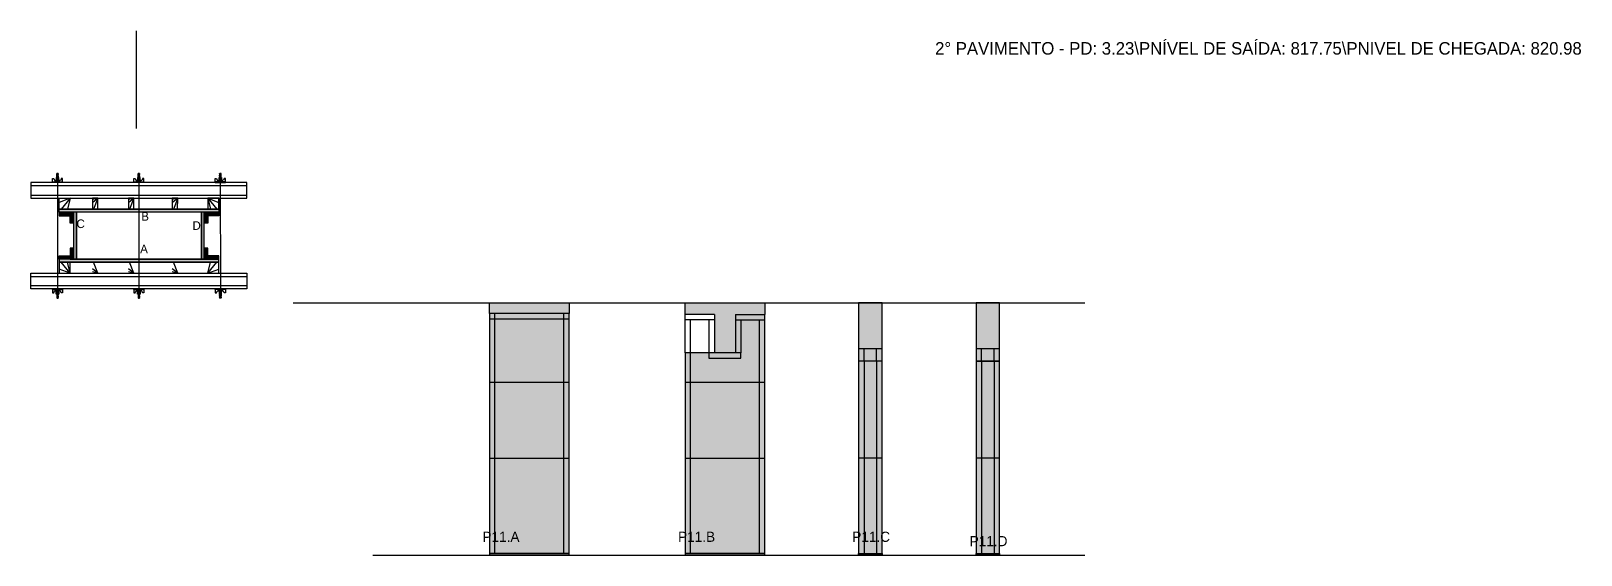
# Model space of a CAD drawing. Header units: metres. Extents: x 6638 to 8619, y 9684 to 10354.
import ezdxf

# ---------------------------------------------------------------- set-up
doc = ezdxf.new("R2010")
doc.units = ezdxf.units.M
for name, color, linetype in [('CHAPA', 7, 'Continuous'), ('COTA', 7, 'Continuous'), ('Hachura', 7, 'Continuous'), ('Madeira', 7, 'Continuous'), ('NOMENCLATURA', 7, 'Continuous'), ('Nível', 7, 'Continuous'), ('Painéis', 7, 'Continuous'), ('Perfil Metálico', 7, 'Continuous'), ('SARR_2.2x7', 7, 'Continuous'), ('SARRAFO', 7, 'Continuous'), ('Texto Seção', 7, 'Continuous'), ('TEXTO_GERAL', 7, 'Continuous')]:
    doc.layers.add(name, color=color, linetype=linetype)

msp = doc.modelspace()

# ---------------------------------------------------------------- hatches: boundary and pattern name
at = {"layer": 'COTA'}
h = msp.add_hatch(color=7, dxfattribs=at)
h.dxf.hatch_style = 1
h.paths.add_polyline_path([(7326, 10006.7), (7224, 10006.7), (7224, 9992.7), (7326, 9992.7), (7326, 10006.7)])
h = msp.add_hatch(color=7, dxfattribs=at)
h.dxf.hatch_style = 1
h.paths.add_polyline_path([(7576, 9991.7), (7576, 10006.7), (7576, 10006.7), (7474, 10006.7), (7474, 10006.7), (7474, 9991.7), (7474, 9991.7), (7511.5, 9991.7), (7511.5, 9991.7), (7511.5, 9942.7), (7511.5, 9942.7), (7538.5, 9942.7), (7538.5, 9942.7), (7538.5, 9991.7), (7538.5, 9991.7), (7576, 9991.7)])
h = msp.add_hatch(color=7, dxfattribs=at)
h.dxf.hatch_style = 1
h.paths.add_polyline_path([(7695.9, 9947.7), (7725.9, 9947.7), (7725.9, 9947.7), (7725.9, 10006.7), (7725.9, 10006.7), (7695.9, 10006.7), (7695.9, 10006.7), (7695.9, 9947.7)])
h = msp.add_hatch(color=7, dxfattribs=at)
h.dxf.hatch_style = 1
h.paths.add_polyline_path([(7846.1, 9947.7), (7876.1, 9947.7), (7876.1, 9947.7), (7876.1, 10006.7), (7876.1, 10006.7), (7846.1, 10006.7), (7846.1, 10006.7), (7846.1, 9947.7)])
at = {"layer": 'Hachura'}
h = msp.add_hatch(color=7, dxfattribs=at)
h.dxf.hatch_style = 1
h.paths.add_polyline_path([(6673.8, 10122.4), (6673.8, 10126.4), (6673.8, 10126.4), (6877.8, 10126.4), (6877.8, 10126.4), (6877.8, 10122.4), (6877.8, 10122.4), (6673.8, 10122.4)])
h = msp.add_hatch(color=7, dxfattribs=at)
h.dxf.hatch_style = 1
h.paths.add_polyline_path([(6673.8, 10122.4), (6673.8, 10126.4), (6673.8, 10126.4), (6877.8, 10126.4), (6877.8, 10126.4), (6877.8, 10122.4), (6877.8, 10122.4), (6673.8, 10122.4)])
h = msp.add_hatch(color=7, dxfattribs=at)
h.dxf.hatch_style = 1
h.paths.add_polyline_path([(6687.8, 10122.4), (6687.8, 10118), (6687.8, 10118), (6673.8, 10118), (6673.8, 10118), (6673.8, 10122.4), (6673.8, 10122.4), (6687.8, 10122.4)])
h = msp.add_hatch(color=7, dxfattribs=at)
h.dxf.hatch_style = 1
h.paths.add_polyline_path([(6692.2, 10122.4), (6687.8, 10122.4), (6687.8, 10122.4), (6687.8, 10108.4), (6687.8, 10108.4), (6692.2, 10108.4), (6692.2, 10108.4), (6692.2, 10122.4)])
h = msp.add_hatch(color=7, dxfattribs=at)
h.dxf.hatch_style = 1
h.paths.add_polyline_path([(6695.8, 10122.4), (6692.2, 10122.4), (6692.2, 10122.4), (6692.2, 10062.4), (6692.2, 10062.4), (6695.8, 10062.4), (6695.8, 10062.4), (6695.8, 10122.4)])
h = msp.add_hatch(color=7, dxfattribs=at)
h.dxf.hatch_style = 1
h.paths.add_polyline_path([(6695.8, 10122.4), (6692.2, 10122.4), (6692.2, 10122.4), (6692.2, 10062.4), (6692.2, 10062.4), (6695.8, 10062.4), (6695.8, 10062.4), (6695.8, 10122.4)])
h = msp.add_hatch(color=7, dxfattribs=at)
h.dxf.hatch_style = 1
h.paths.add_polyline_path([(6859.4, 10122.4), (6855.8, 10122.4), (6855.8, 10122.4), (6855.8, 10062.4), (6855.8, 10062.4), (6859.4, 10062.4), (6859.4, 10062.4), (6859.4, 10122.4)])
h = msp.add_hatch(color=7, dxfattribs=at)
h.dxf.hatch_style = 1
h.paths.add_polyline_path([(6859.4, 10122.4), (6855.8, 10122.4), (6855.8, 10122.4), (6855.8, 10062.4), (6855.8, 10062.4), (6859.4, 10062.4), (6859.4, 10062.4), (6859.4, 10122.4)])
h = msp.add_hatch(color=7, dxfattribs=at)
h.dxf.hatch_style = 1
h.paths.add_polyline_path([(6863.8, 10122.4), (6859.4, 10122.4), (6859.4, 10122.4), (6859.4, 10108.4), (6859.4, 10108.4), (6863.8, 10108.4), (6863.8, 10108.4), (6863.8, 10122.4)])
h = msp.add_hatch(color=7, dxfattribs=at)
h.dxf.hatch_style = 1
h.paths.add_polyline_path([(6863.8, 10122.4), (6863.8, 10118), (6863.8, 10118), (6877.8, 10118), (6877.8, 10118), (6877.8, 10122.4), (6877.8, 10122.4), (6863.8, 10122.4)])
h = msp.add_hatch(color=7, dxfattribs=at)
h.dxf.hatch_style = 1
h.paths.add_polyline_path([(6687.8, 10062.4), (6687.8, 10066.8), (6687.8, 10066.8), (6673.8, 10066.8), (6673.8, 10066.8), (6673.8, 10062.4), (6673.8, 10062.4), (6687.8, 10062.4)])
h = msp.add_hatch(color=7, dxfattribs=at)
h.dxf.hatch_style = 1
h.paths.add_polyline_path([(6692.2, 10062.4), (6687.8, 10062.4), (6687.8, 10062.4), (6687.8, 10076.4), (6687.8, 10076.4), (6692.2, 10076.4), (6692.2, 10076.4), (6692.2, 10062.4)])
h = msp.add_hatch(color=7, dxfattribs=at)
h.dxf.hatch_style = 1
h.paths.add_polyline_path([(6863.8, 10062.4), (6859.4, 10062.4), (6859.4, 10062.4), (6859.4, 10076.4), (6859.4, 10076.4), (6863.8, 10076.4), (6863.8, 10076.4), (6863.8, 10062.4)])
h = msp.add_hatch(color=7, dxfattribs=at)
h.dxf.hatch_style = 1
h.paths.add_polyline_path([(6863.8, 10062.4), (6863.8, 10066.8), (6863.8, 10066.8), (6877.8, 10066.8), (6877.8, 10066.8), (6877.8, 10062.4), (6877.8, 10062.4), (6863.8, 10062.4)])
h = msp.add_hatch(color=7, dxfattribs=at)
h.dxf.hatch_style = 1
h.paths.add_polyline_path([(6673.8, 10062.4), (6673.8, 10058.4), (6673.8, 10058.4), (6877.8, 10058.4), (6877.8, 10058.4), (6877.8, 10062.4), (6877.8, 10062.4), (6673.8, 10062.4)])
h = msp.add_hatch(color=7, dxfattribs=at)
h.dxf.hatch_style = 1
h.paths.add_polyline_path([(6673.8, 10062.4), (6673.8, 10058.4), (6673.8, 10058.4), (6877.8, 10058.4), (6877.8, 10058.4), (6877.8, 10062.4), (6877.8, 10062.4), (6673.8, 10062.4)])
h = msp.add_hatch(color=7, dxfattribs=at)
h.dxf.hatch_style = 1
h.paths.add_polyline_path([(7326, 9992.7), (7224, 9992.7), (7224, 9992.7), (7224, 9904.7), (7224, 9904.7), (7326, 9904.7), (7326, 9904.7), (7326, 9992.7)])
h = msp.add_hatch(color=7, dxfattribs=at)
h.dxf.hatch_style = 1
h.paths.add_polyline_path([(7538.5, 9942.7), (7474, 9942.7), (7474, 9942.7), (7474, 9904.7), (7474, 9904.7), (7576, 9904.7), (7576, 9904.7), (7576, 9991.7), (7576, 9991.7), (7538.5, 9991.7), (7538.5, 9991.7), (7538.5, 9942.7)])
h = msp.add_hatch(color=7, dxfattribs=at)
h.dxf.hatch_style = 1
h.paths.add_polyline_path([(7725.9, 9683.7), (7725.9, 9947.7), (7725.9, 9947.7), (7695.9, 9947.7), (7695.9, 9947.7), (7695.9, 9683.7), (7695.9, 9683.7), (7725.9, 9683.7)])
h = msp.add_hatch(color=7, dxfattribs=at)
h.dxf.hatch_style = 1
h.paths.add_polyline_path([(7876.1, 9683.7), (7876.1, 9947.7), (7876.1, 9947.7), (7846.1, 9947.7), (7846.1, 9947.7), (7846.1, 9683.7), (7846.1, 9683.7), (7876.1, 9683.7)])
h = msp.add_hatch(color=7, dxfattribs=at)
h.dxf.hatch_style = 1
h.paths.add_polyline_path([(7326, 9683.7), (7326, 9904.7), (7326, 9904.7), (7224, 9904.7), (7224, 9904.7), (7224, 9683.7), (7224, 9683.7), (7326, 9683.7)])
h = msp.add_hatch(color=7, dxfattribs=at)
h.dxf.hatch_style = 1
h.paths.add_polyline_path([(7576, 9683.7), (7576, 9904.7), (7576, 9904.7), (7474, 9904.7), (7474, 9904.7), (7474, 9683.7), (7474, 9683.7), (7576, 9683.7)])

# ---------------------------------------------------------------- linework, layer by layer
at = {"layer": 'CHAPA', "color": 7, "lineweight": 25}
for points in [[(6673.8, 10122.4), (6673.8, 10126.4), (6877.8, 10126.4), (6877.8, 10122.4)], [(6673.8, 10122.4), (6673.8, 10126.4), (6877.8, 10126.4), (6877.8, 10122.4)], [(6695.8, 10122.4), (6692.2, 10122.4), (6692.2, 10062.4), (6695.8, 10062.4)], [(6695.8, 10122.4), (6692.2, 10122.4), (6692.2, 10062.4), (6695.8, 10062.4)], [(6859.4, 10122.4), (6855.8, 10122.4), (6855.8, 10062.4), (6859.4, 10062.4)], [(6859.4, 10122.4), (6855.8, 10122.4), (6855.8, 10062.4), (6859.4, 10062.4)], [(6673.8, 10062.4), (6673.8, 10058.4), (6877.8, 10058.4), (6877.8, 10062.4)], [(6673.8, 10062.4), (6673.8, 10058.4), (6877.8, 10058.4), (6877.8, 10062.4)]]:
    msp.add_lwpolyline(points, close=True, dxfattribs=at)
at = {"layer": 'COTA', "color": 7, "lineweight": 25}
for p, q in [((7224, 9992.7), (7224, 10006.7)), ((7224, 10006.7), (7326, 10006.7)), ((7326, 10006.7), (7326, 9992.7)), ((7474, 9991.7), (7474, 10006.7)), ((7474, 10006.7), (7576, 10006.7)), ((7576, 10006.7), (7576, 9991.7))]:
    msp.add_line(p, q, dxfattribs=at)
for points in [[(7725.9, 9947.7), (7725.9, 10006.7), (7695.9, 10006.7), (7695.9, 9947.7)], [(7876.1, 9947.7), (7876.1, 10006.7), (7846.1, 10006.7), (7846.1, 9947.7)]]:
    msp.add_lwpolyline(points, dxfattribs=at)
at = {"layer": 'Defpoints', "color": 7, "lineweight": 25}
msp.add_line((6772.8, 10229.5), (6772.8, 10354.5), dxfattribs=at)
at = {"layer": 'Hachura', "color": 7, "lineweight": 25}
for p, q in [((6665.4, 10165.6), (6667.1, 10165.6)), ((6667.1, 10165.6), (6667.7, 10163.3)), ((6673.5, 10167.1), (6670.2, 10167.1)), ((6670.2, 10167.1), (6670.2, 10163.9)), ((6673.5, 10167), (6670.2, 10167)), ((6670.7, 10171.5), (6672.9, 10170.4)), ((6672.8, 10170.2), (6670.7, 10171.2)), ((6670.7, 10170.3), (6672.9, 10169.2)), ((6672.8, 10169), (6670.7, 10170.1)), ((6670.7, 10169.1), (6672.9, 10168.1)), ((6672.8, 10167.8), (6670.7, 10168.9)), ((6672, 10167.1), (6670.7, 10167.7)), ((6670.8, 10171.9), (6671.1, 10172.2)), ((6670.8, 10171.6), (6670.8, 10171.9)), ((6670.8, 10171.9), (6670.8, 10171.9)), ((6672.7, 10171.9), (6670.8, 10171.9)), ((6670.8, 10171.6), (6672.7, 10170.6)), ((6670.8, 10171.6), (6672.7, 10170.6)), ((6670.8, 10170.4), (6670.8, 10171)), ((6672.7, 10170.1), (6670.8, 10171)), ((6670.8, 10170.4), (6672.7, 10169.4)), ((6670.8, 10169.2), (6670.8, 10169.9)), ((6672.7, 10168.9), (6670.8, 10169.9)), ((6670.8, 10169.7), (6670.8, 10169.9)), ((6670.8, 10169.2), (6672.7, 10168.3)), ((6670.8, 10168.1), (6670.8, 10168.7)), ((6672.7, 10167.8), (6670.8, 10168.7)), ((6670.8, 10168.1), (6672.7, 10167.1)), ((6671.7, 10167.1), (6670.8, 10167.6)), ((6670.8, 10167.1), (6670.8, 10167.6)), ((6671.1, 10172.2), (6672.4, 10172.2)), ((6671.2, 10167.1), (6671.2, 10163.9)), ((6672.7, 10171.2), (6671.5, 10171.9)), ((6672.8, 10171.3), (6671.7, 10171.9)), ((6671.8, 10171.2), (6671.8, 10017.4)), ((6672.2, 10171.9), (6672.9, 10171.5)), ((6672.7, 10171.9), (6672.4, 10172.2)), ((6672.5, 10171.9), (6672.7, 10171.8)), ((6672.7, 10171.8), (6672.7, 10171.9)), ((6672.7, 10171.2), (6672.7, 10170.6)), ((6672.7, 10169.4), (6672.7, 10170.1)), ((6672.7, 10168.7), (6672.7, 10168.9)), ((6672.7, 10168.7), (6672.7, 10168.3)), ((6672.7, 10167.8), (6672.7, 10167.1)), ((6672.7, 10167.1), (6672.7, 10163.9)), ((6673.5, 10163.9), (6673.5, 10167.1)), ((6676.6, 10165.6), (6676, 10163.3)), ((6678.3, 10165.6), (6676.6, 10165.6)), ((6678.3, 10161.3), (6678.3, 10165.6)), ((6769.4, 10165.6), (6771.1, 10165.6)), ((6771.1, 10165.6), (6771.7, 10163.3)), ((6777.5, 10167.1), (6774.2, 10167.1)), ((6774.2, 10167.1), (6774.2, 10163.9)), ((6777.5, 10167), (6774.2, 10167)), ((6774.7, 10171.5), (6776.9, 10170.4)), ((6776.8, 10170.2), (6774.7, 10171.2)), ((6774.7, 10170.3), (6776.9, 10169.2)), ((6776.8, 10169), (6774.7, 10170.1)), ((6774.7, 10169.1), (6776.9, 10168.1)), ((6776.8, 10167.8), (6774.7, 10168.9)), ((6776, 10167.1), (6774.7, 10167.7)), ((6774.8, 10171.9), (6775.1, 10172.2)), ((6774.8, 10171.6), (6774.8, 10171.9)), ((6774.8, 10171.9), (6774.8, 10171.9)), ((6776.7, 10171.9), (6774.8, 10171.9)), ((6774.8, 10171.6), (6776.7, 10170.6)), ((6774.8, 10171.6), (6776.7, 10170.6)), ((6774.8, 10170.4), (6774.8, 10171)), ((6776.7, 10170.1), (6774.8, 10171)), ((6774.8, 10170.4), (6776.7, 10169.4)), ((6774.8, 10169.2), (6774.8, 10169.9)), ((6776.7, 10168.9), (6774.8, 10169.9)), ((6774.8, 10169.7), (6774.8, 10169.9)), ((6774.8, 10169.2), (6776.7, 10168.3)), ((6774.8, 10168.1), (6774.8, 10168.7)), ((6776.7, 10167.8), (6774.8, 10168.7)), ((6774.8, 10168.1), (6776.7, 10167.1)), ((6775.7, 10167.1), (6774.8, 10167.6)), ((6774.8, 10167.1), (6774.8, 10167.6)), ((6775.1, 10172.2), (6776.4, 10172.2)), ((6775.2, 10167.1), (6775.2, 10163.9)), ((6776.7, 10171.2), (6775.5, 10171.9)), ((6776.8, 10171.3), (6775.7, 10171.9)), ((6775.8, 10171.2), (6775.8, 10017.4)), ((6776.2, 10171.9), (6776.9, 10171.5)), ((6776.7, 10171.9), (6776.4, 10172.2)), ((6776.5, 10171.9), (6776.7, 10171.8)), ((6776.7, 10171.8), (6776.7, 10171.9)), ((6776.7, 10171.2), (6776.7, 10170.6)), ((6776.7, 10169.4), (6776.7, 10170.1)), ((6776.7, 10168.7), (6776.7, 10168.9)), ((6776.7, 10168.7), (6776.7, 10168.3)), ((6776.7, 10167.8), (6776.7, 10167.1)), ((6776.7, 10167.1), (6776.7, 10163.9)), ((6777.5, 10163.9), (6777.5, 10167.1)), ((6780.6, 10165.6), (6780, 10163.3)), ((6782.3, 10165.6), (6780.6, 10165.6)), ((6782.3, 10161.3), (6782.3, 10165.6)), ((6873.4, 10161.3), (6873.4, 10165.6)), ((6873.4, 10165.6), (6875.1, 10165.6)), ((6875.1, 10165.6), (6875.7, 10163.3)), ((6878.2, 10167.1), (6881.5, 10167.1)), ((6878.2, 10163.9), (6878.2, 10167.1)), ((6878.2, 10167), (6881.5, 10167)), ((6879.5, 10171.9), (6878.8, 10171.5)), ((6878.8, 10171.3), (6880, 10171.9)), ((6880.9, 10171.5), (6878.8, 10170.4)), ((6878.8, 10170.2), (6881, 10171.2)), ((6880.9, 10170.3), (6878.8, 10169.2)), ((6878.8, 10169), (6881, 10170.1)), ((6880.9, 10169.1), (6878.8, 10168.1)), ((6878.8, 10167.8), (6881, 10168.9)), ((6878.9, 10171.9), (6879.3, 10172.2)), ((6879.2, 10171.9), (6878.9, 10171.8)), ((6878.9, 10171.8), (6878.9, 10171.9)), ((6878.9, 10171.2), (6880.2, 10171.9)), ((6878.9, 10171.9), (6880.9, 10171.9)), ((6880.9, 10171.6), (6878.9, 10170.6)), ((6880.9, 10171.6), (6878.9, 10170.6)), ((6878.9, 10171.2), (6878.9, 10170.6)), ((6878.9, 10170.1), (6880.9, 10171)), ((6880.9, 10170.4), (6878.9, 10169.4)), ((6878.9, 10169.4), (6878.9, 10170.1)), ((6878.9, 10168.9), (6880.9, 10169.9)), ((6880.9, 10169.2), (6878.9, 10168.3)), ((6878.9, 10168.7), (6878.9, 10168.9)), ((6878.9, 10168.7), (6878.9, 10168.3)), ((6878.9, 10167.8), (6880.9, 10168.7)), ((6880.9, 10168.1), (6878.9, 10167.1)), ((6878.9, 10167.8), (6878.9, 10167.1)), ((6878.9, 10167.1), (6878.9, 10163.9)), ((6880.6, 10172.2), (6879.3, 10172.2)), ((6879.7, 10167.1), (6881, 10167.7)), ((6879.8, 10171.2), (6879.9, 10017.4)), ((6880, 10167.1), (6880.9, 10167.6)), ((6880.5, 10167.1), (6880.5, 10163.9)), ((6880.9, 10171.9), (6880.6, 10172.2)), ((6880.9, 10171.6), (6880.9, 10171.9)), ((6880.9, 10171.9), (6880.9, 10171.9)), ((6880.9, 10170.4), (6880.9, 10171)), ((6880.9, 10169.2), (6880.9, 10169.9)), ((6880.9, 10169.7), (6880.9, 10169.9)), ((6880.9, 10168.1), (6880.9, 10168.7)), ((6880.9, 10167.1), (6880.9, 10167.6)), ((6881.5, 10167.1), (6881.5, 10163.9)), ((6884.6, 10165.6), (6884, 10163.3)), ((6886.3, 10165.6), (6884.6, 10165.6)), ((6665.4, 10160.4), (6665.4, 10165.5)), ((6665.4, 10161.3), (6678.3, 10161.3)), ((6665.4, 10161.3), (6670.6, 10161.3)), ((6678.3, 10160.4), (6665.4, 10160.4)), ((6665.5, 10161.3), (6665.5, 10160.4)), ((6665.7, 10161.3), (6665.7, 10160.4)), ((6666.1, 10161.3), (6666.1, 10160.4)), ((6666.5, 10161.3), (6666.5, 10160.4)), ((6667.4, 10161.3), (6667.4, 10160.4)), ((6668, 10163.1), (6669.9, 10163.1)), ((6668.8, 10161.3), (6668.8, 10160.4)), ((6677.3, 10160.4), (6669.5, 10160.4)), ((6669.9, 10163.9), (6673.8, 10163.9)), ((6669.9, 10161.3), (6669.9, 10163.9)), ((6671.8, 10161.3), (6669.9, 10161.3)), ((6670.6, 10161.3), (6671.2, 10161.3)), ((6670.9, 10161), (6670.9, 10161.2)), ((6670.9, 10160.5), (6670.9, 10161)), ((6671.5, 10161.3), (6671.5, 10163.3)), ((6671.8, 10161.3), (6671.8, 10160.4)), ((6672, 10163.3), (6672, 10161.3)), ((6672.8, 10161.2), (6672.8, 10160.7)), ((6673.8, 10163.9), (6673.5, 10163.9)), ((6673.8, 10163.9), (6673.5, 10163.9)), ((6673.8, 10163.9), (6673.8, 10161.3)), ((6675.7, 10163.1), (6673.8, 10163.1)), ((6674.9, 10161.3), (6674.9, 10160.4)), ((6676.3, 10161.3), (6676.3, 10160.4)), ((6677.1, 10161.3), (6677.1, 10160.4)), ((6677.6, 10161.3), (6677.6, 10160.4)), ((6677.9, 10161.3), (6677.9, 10160.4)), ((6678.2, 10161.3), (6678.2, 10160.4)), ((6678.3, 10161.3), (6678.3, 10160.4)), ((6769.4, 10160.4), (6769.4, 10165.5)), ((6769.4, 10161.3), (6782.3, 10161.3)), ((6769.4, 10161.3), (6774.6, 10161.3)), ((6782.3, 10160.4), (6769.4, 10160.4)), ((6769.5, 10161.3), (6769.5, 10160.4)), ((6769.7, 10161.3), (6769.7, 10160.4)), ((6770.1, 10161.3), (6770.1, 10160.4)), ((6770.5, 10161.3), (6770.5, 10160.4)), ((6771.4, 10161.3), (6771.4, 10160.4)), ((6772, 10163.1), (6773.9, 10163.1)), ((6772.8, 10161.3), (6772.8, 10160.4)), ((6781.3, 10160.4), (6773.5, 10160.4)), ((6773.9, 10163.9), (6777.8, 10163.9)), ((6773.9, 10161.3), (6773.9, 10163.9)), ((6775.8, 10161.3), (6773.9, 10161.3)), ((6774.6, 10161.3), (6775.2, 10161.3)), ((6774.9, 10161), (6774.9, 10161.2)), ((6774.9, 10160.5), (6774.9, 10161)), ((6775.5, 10161.3), (6775.5, 10163.3)), ((6775.8, 10161.3), (6775.8, 10160.4)), ((6776, 10163.3), (6776, 10161.3)), ((6776.8, 10161.2), (6776.8, 10160.7)), ((6777.8, 10163.9), (6777.5, 10163.9)), ((6777.8, 10163.9), (6777.5, 10163.9)), ((6777.8, 10163.9), (6777.8, 10161.3)), ((6779.7, 10163.1), (6777.8, 10163.1)), ((6778.9, 10161.3), (6778.9, 10160.4)), ((6780.3, 10161.3), (6780.3, 10160.4)), ((6781.1, 10161.3), (6781.1, 10160.4)), ((6781.6, 10161.3), (6781.6, 10160.4)), ((6781.9, 10161.3), (6781.9, 10160.4)), ((6782.2, 10161.3), (6782.2, 10160.4)), ((6782.3, 10161.3), (6782.3, 10160.4)), ((6886.3, 10161.3), (6873.4, 10161.3)), ((6873.4, 10161.3), (6873.4, 10160.4)), ((6873.4, 10160.4), (6886.3, 10160.4)), ((6873.5, 10161.3), (6873.5, 10160.4)), ((6873.7, 10161.3), (6873.7, 10160.4)), ((6874.1, 10161.3), (6874.1, 10160.4)), ((6874.3, 10160.4), (6882.2, 10160.4)), ((6874.5, 10161.3), (6874.5, 10160.4)), ((6875.4, 10161.3), (6875.4, 10160.4)), ((6876, 10163.1), (6877.9, 10163.1)), ((6876.8, 10161.3), (6876.8, 10160.4)), ((6881.8, 10163.9), (6877.9, 10163.9)), ((6877.9, 10163.9), (6877.9, 10161.3)), ((6877.9, 10163.9), (6878.2, 10163.9)), ((6877.9, 10163.9), (6878.2, 10163.9)), ((6878.9, 10161.2), (6878.9, 10160.7)), ((6879.6, 10163.3), (6879.6, 10161.3)), ((6879.8, 10161.3), (6881.8, 10161.3)), ((6879.9, 10161.3), (6879.9, 10160.4)), ((6880.2, 10161.3), (6880.2, 10163.3)), ((6881.1, 10161.3), (6880.5, 10161.3)), ((6880.8, 10161), (6880.8, 10161.2)), ((6880.8, 10160.5), (6880.8, 10161)), ((6886.3, 10161.3), (6881.1, 10161.3)), ((6881.8, 10161.3), (6881.8, 10163.9)), ((6883.7, 10163.1), (6881.8, 10163.1)), ((6882.9, 10161.3), (6882.9, 10160.4)), ((6884.3, 10161.3), (6884.3, 10160.4)), ((6885.1, 10161.3), (6885.1, 10160.4)), ((6885.6, 10161.3), (6885.6, 10160.4)), ((6885.9, 10161.3), (6885.9, 10160.4)), ((6886.2, 10161.3), (6886.2, 10160.4)), ((6886.3, 10160.4), (6886.3, 10165.5)), ((6678.3, 10024.4), (6665.4, 10024.4)), ((6665.4, 10024.4), (6665.4, 10019.3)), ((6665.4, 10023.5), (6678.3, 10023.5)), ((6665.4, 10023.5), (6670.6, 10023.5)), ((6665.4, 10019.2), (6667.1, 10019.2)), ((6665.5, 10023.5), (6665.5, 10024.4)), ((6665.7, 10023.5), (6665.7, 10024.4)), ((6666.1, 10023.5), (6666.1, 10024.4)), ((6666.5, 10023.5), (6666.5, 10024.4)), ((6667.1, 10019.2), (6667.7, 10021.5)), ((6667.4, 10023.5), (6667.4, 10024.4)), ((6668, 10021.7), (6669.9, 10021.7)), ((6668.8, 10023.5), (6668.8, 10024.4)), ((6677.3, 10024.4), (6669.5, 10024.4)), ((6671.8, 10023.5), (6669.9, 10023.5)), ((6669.9, 10023.5), (6669.9, 10020.9)), ((6669.9, 10020.9), (6673.8, 10020.9)), ((6670.2, 10017.7), (6670.2, 10020.9)), ((6673.5, 10017.8), (6670.2, 10017.8)), ((6673.5, 10017.7), (6670.2, 10017.7)), ((6670.6, 10023.5), (6671.2, 10023.5)), ((6672, 10017.7), (6670.7, 10017.1)), ((6672.8, 10017), (6670.7, 10015.9)), ((6670.7, 10015.7), (6672.9, 10016.7)), ((6672.8, 10015.8), (6670.7, 10014.7)), ((6670.7, 10014.5), (6672.9, 10015.6)), ((6672.8, 10014.6), (6670.7, 10013.6)), ((6670.7, 10013.3), (6672.9, 10014.4)), ((6670.8, 10016.7), (6672.7, 10017.7)), ((6671.7, 10017.7), (6670.8, 10017.2)), ((6670.8, 10017.7), (6670.8, 10017.2)), ((6672.7, 10017), (6670.8, 10016.1)), ((6670.8, 10016.7), (6670.8, 10016.1)), ((6670.8, 10015.6), (6672.7, 10016.5)), ((6672.7, 10015.9), (6670.8, 10014.9)), ((6670.8, 10015.6), (6670.8, 10014.9)), ((6670.8, 10014.4), (6672.7, 10015.4)), ((6670.8, 10015.1), (6670.8, 10014.9)), ((6672.7, 10014.7), (6670.8, 10013.8)), ((6670.8, 10014.4), (6670.8, 10013.8)), ((6670.8, 10013.2), (6672.7, 10014.2)), ((6670.8, 10013.2), (6672.7, 10014.2)), ((6670.8, 10013.2), (6670.8, 10012.9)), ((6670.8, 10012.9), (6670.8, 10012.9)), ((6670.8, 10012.9), (6671.1, 10012.6)), ((6672.7, 10012.9), (6670.8, 10012.9)), ((6670.9, 10024.2), (6670.9, 10023.8)), ((6670.9, 10023.8), (6670.9, 10023.6)), ((6671.1, 10012.6), (6672.4, 10012.6)), ((6671.2, 10017.7), (6671.2, 10020.9)), ((6671.5, 10023.5), (6671.5, 10021.5)), ((6672.7, 10013.6), (6671.5, 10012.9)), ((6672.8, 10013.5), (6671.7, 10012.9)), ((6671.8, 10023.5), (6671.8, 10024.4)), ((6672, 10021.5), (6672, 10023.5)), ((6672.2, 10012.9), (6672.9, 10013.3)), ((6672.7, 10012.9), (6672.4, 10012.6)), ((6672.5, 10012.9), (6672.7, 10013)), ((6672.7, 10017.7), (6672.7, 10020.9)), ((6672.7, 10017), (6672.7, 10017.7)), ((6672.7, 10016.1), (6672.7, 10016.5)), ((6672.7, 10016.1), (6672.7, 10015.9)), ((6672.7, 10015.4), (6672.7, 10014.7)), ((6672.7, 10013.6), (6672.7, 10014.2)), ((6672.7, 10013), (6672.7, 10012.9)), ((6672.8, 10023.6), (6672.8, 10024.1)), ((6673.5, 10020.9), (6673.5, 10017.7)), ((6673.8, 10020.9), (6673.5, 10020.9)), ((6673.8, 10020.9), (6673.5, 10020.9)), ((6673.8, 10020.9), (6673.8, 10023.5)), ((6675.7, 10021.7), (6673.8, 10021.7)), ((6674.9, 10023.5), (6674.9, 10024.4)), ((6676.6, 10019.2), (6676, 10021.5)), ((6676.3, 10023.5), (6676.3, 10024.4)), ((6678.3, 10019.2), (6676.6, 10019.2)), ((6677.1, 10023.5), (6677.1, 10024.4)), ((6677.6, 10023.5), (6677.6, 10024.4)), ((6677.9, 10023.5), (6677.9, 10024.4)), ((6678.2, 10023.5), (6678.2, 10024.4)), ((6678.3, 10023.5), (6678.3, 10024.4)), ((6678.3, 10023.5), (6678.3, 10019.2)), ((6782.3, 10024.4), (6769.4, 10024.4)), ((6769.4, 10024.4), (6769.4, 10019.3)), ((6769.4, 10023.5), (6782.3, 10023.5)), ((6769.4, 10023.5), (6774.6, 10023.5)), ((6769.4, 10019.2), (6771.1, 10019.2)), ((6769.5, 10023.5), (6769.5, 10024.4)), ((6769.7, 10023.5), (6769.7, 10024.4)), ((6770.1, 10023.5), (6770.1, 10024.4)), ((6770.5, 10023.5), (6770.5, 10024.4)), ((6771.1, 10019.2), (6771.7, 10021.5)), ((6771.4, 10023.5), (6771.4, 10024.4)), ((6772, 10021.7), (6773.9, 10021.7)), ((6772.8, 10023.5), (6772.8, 10024.4)), ((6781.3, 10024.4), (6773.5, 10024.4)), ((6775.8, 10023.5), (6773.9, 10023.5)), ((6773.9, 10023.5), (6773.9, 10020.9)), ((6773.9, 10020.9), (6777.8, 10020.9)), ((6774.2, 10017.7), (6774.2, 10020.9)), ((6777.5, 10017.8), (6774.2, 10017.8)), ((6777.5, 10017.7), (6774.2, 10017.7)), ((6774.6, 10023.5), (6775.2, 10023.5)), ((6776, 10017.7), (6774.7, 10017.1)), ((6776.8, 10017), (6774.7, 10015.9)), ((6774.7, 10015.7), (6776.9, 10016.7)), ((6776.8, 10015.8), (6774.7, 10014.7)), ((6774.7, 10014.5), (6776.9, 10015.6)), ((6776.8, 10014.6), (6774.7, 10013.6)), ((6774.7, 10013.3), (6776.9, 10014.4)), ((6774.8, 10016.7), (6776.7, 10017.7)), ((6775.7, 10017.7), (6774.8, 10017.2)), ((6774.8, 10017.7), (6774.8, 10017.2)), ((6776.7, 10017), (6774.8, 10016.1)), ((6774.8, 10016.7), (6774.8, 10016.1)), ((6774.8, 10015.6), (6776.7, 10016.5)), ((6776.7, 10015.9), (6774.8, 10014.9)), ((6774.8, 10015.6), (6774.8, 10014.9)), ((6774.8, 10014.4), (6776.7, 10015.4)), ((6774.8, 10015.1), (6774.8, 10014.9)), ((6776.7, 10014.7), (6774.8, 10013.8)), ((6774.8, 10014.4), (6774.8, 10013.8)), ((6774.8, 10013.2), (6776.7, 10014.2)), ((6774.8, 10013.2), (6776.7, 10014.2)), ((6774.8, 10013.2), (6774.8, 10012.9)), ((6774.8, 10012.9), (6774.8, 10012.9)), ((6774.8, 10012.9), (6775.1, 10012.6)), ((6776.7, 10012.9), (6774.8, 10012.9)), ((6774.9, 10024.2), (6774.9, 10023.8)), ((6774.9, 10023.8), (6774.9, 10023.6)), ((6775.1, 10012.6), (6776.4, 10012.6)), ((6775.2, 10017.7), (6775.2, 10020.9)), ((6775.5, 10023.5), (6775.5, 10021.5)), ((6776.7, 10013.6), (6775.5, 10012.9)), ((6776.8, 10013.5), (6775.7, 10012.9)), ((6775.8, 10023.5), (6775.8, 10024.4)), ((6776, 10021.5), (6776, 10023.5)), ((6776.2, 10012.9), (6776.9, 10013.3)), ((6776.7, 10012.9), (6776.4, 10012.6)), ((6776.5, 10012.9), (6776.7, 10013)), ((6776.7, 10017.7), (6776.7, 10020.9)), ((6776.7, 10017), (6776.7, 10017.7)), ((6776.7, 10016.1), (6776.7, 10016.5)), ((6776.7, 10016.1), (6776.7, 10015.9)), ((6776.7, 10015.4), (6776.7, 10014.7)), ((6776.7, 10013.6), (6776.7, 10014.2)), ((6776.7, 10013), (6776.7, 10012.9)), ((6776.8, 10023.6), (6776.8, 10024.1)), ((6777.5, 10020.9), (6777.5, 10017.7)), ((6777.8, 10020.9), (6777.5, 10020.9)), ((6777.8, 10020.9), (6777.5, 10020.9)), ((6777.8, 10020.9), (6777.8, 10023.5)), ((6779.7, 10021.7), (6777.8, 10021.7)), ((6778.9, 10023.5), (6778.9, 10024.4)), ((6780.6, 10019.2), (6780, 10021.5)), ((6780.3, 10023.5), (6780.3, 10024.4)), ((6782.3, 10019.2), (6780.6, 10019.2)), ((6781.1, 10023.5), (6781.1, 10024.4)), ((6781.6, 10023.5), (6781.6, 10024.4)), ((6781.9, 10023.5), (6781.9, 10024.4)), ((6782.2, 10023.5), (6782.2, 10024.4)), ((6782.3, 10023.5), (6782.3, 10024.4)), ((6782.3, 10023.5), (6782.3, 10019.2)), ((6873.4, 10024.4), (6886.3, 10024.4)), ((6873.4, 10023.5), (6873.4, 10024.4)), ((6886.3, 10023.5), (6873.4, 10023.5)), ((6873.4, 10023.5), (6873.4, 10019.2)), ((6873.4, 10019.2), (6875.1, 10019.2)), ((6873.5, 10023.5), (6873.5, 10024.4)), ((6873.7, 10023.5), (6873.7, 10024.4)), ((6874.1, 10023.5), (6874.1, 10024.4)), ((6874.3, 10024.4), (6882.2, 10024.4)), ((6874.5, 10023.5), (6874.5, 10024.4)), ((6875.1, 10019.2), (6875.7, 10021.5)), ((6875.4, 10023.5), (6875.4, 10024.4)), ((6876, 10021.7), (6877.9, 10021.7)), ((6876.8, 10023.5), (6876.8, 10024.4)), ((6877.9, 10020.9), (6877.9, 10023.5)), ((6881.8, 10020.9), (6877.9, 10020.9)), ((6877.9, 10020.9), (6878.2, 10020.9)), ((6877.9, 10020.9), (6878.2, 10020.9)), ((6878.2, 10020.9), (6878.2, 10017.7)), ((6878.2, 10017.8), (6881.5, 10017.8)), ((6878.2, 10017.7), (6881.5, 10017.7)), ((6878.8, 10017), (6881, 10015.9)), ((6880.9, 10015.7), (6878.8, 10016.7)), ((6878.8, 10015.8), (6881, 10014.7)), ((6880.9, 10014.5), (6878.8, 10015.6)), ((6878.8, 10014.6), (6881, 10013.6)), ((6880.9, 10013.3), (6878.8, 10014.4)), ((6878.8, 10013.5), (6880, 10012.9)), ((6879.5, 10012.9), (6878.8, 10013.3)), ((6878.9, 10023.6), (6878.9, 10024.1)), ((6878.9, 10017.7), (6878.9, 10020.9)), ((6878.9, 10017), (6878.9, 10017.7)), ((6880.9, 10016.7), (6878.9, 10017.7)), ((6878.9, 10017), (6880.9, 10016.1)), ((6878.9, 10016.1), (6878.9, 10016.5)), ((6880.9, 10015.6), (6878.9, 10016.5)), ((6878.9, 10016.1), (6878.9, 10015.9)), ((6878.9, 10015.9), (6880.9, 10014.9)), ((6878.9, 10015.4), (6878.9, 10014.7)), ((6880.9, 10014.4), (6878.9, 10015.4)), ((6878.9, 10014.7), (6880.9, 10013.8)), ((6880.9, 10013.2), (6878.9, 10014.2)), ((6878.9, 10013.6), (6878.9, 10014.2)), ((6880.9, 10013.2), (6878.9, 10014.2)), ((6878.9, 10013.6), (6880.2, 10012.9)), ((6879.2, 10012.9), (6878.9, 10013)), ((6878.9, 10013), (6878.9, 10012.9)), ((6878.9, 10012.9), (6879.3, 10012.6)), ((6878.9, 10012.9), (6880.9, 10012.9)), ((6880.6, 10012.6), (6879.3, 10012.6)), ((6879.6, 10021.5), (6879.6, 10023.5)), ((6879.7, 10017.7), (6881, 10017.1)), ((6879.8, 10023.5), (6881.8, 10023.5)), ((6879.9, 10023.5), (6879.9, 10024.4)), ((6880, 10017.7), (6880.9, 10017.2)), ((6880.2, 10023.5), (6880.2, 10021.5)), ((6881.1, 10023.5), (6880.5, 10023.5)), ((6880.5, 10017.7), (6880.5, 10020.9)), ((6880.9, 10012.9), (6880.6, 10012.6)), ((6880.8, 10024.2), (6880.8, 10023.8)), ((6880.8, 10023.8), (6880.8, 10023.6)), ((6880.9, 10017.7), (6880.9, 10017.2)), ((6880.9, 10016.7), (6880.9, 10016.1)), ((6880.9, 10015.6), (6880.9, 10014.9)), ((6880.9, 10015.1), (6880.9, 10014.9)), ((6880.9, 10014.4), (6880.9, 10013.8)), ((6880.9, 10013.2), (6880.9, 10012.9)), ((6880.9, 10012.9), (6880.9, 10012.9)), ((6886.3, 10023.5), (6881.1, 10023.5)), ((6881.5, 10017.7), (6881.5, 10020.9)), ((6881.8, 10023.5), (6881.8, 10020.9)), ((6883.7, 10021.7), (6881.8, 10021.7)), ((6882.9, 10023.5), (6882.9, 10024.4)), ((6884.6, 10019.2), (6884, 10021.5)), ((6884.3, 10023.5), (6884.3, 10024.4)), ((6886.3, 10019.2), (6884.6, 10019.2)), ((6885.1, 10023.5), (6885.1, 10024.4)), ((6885.6, 10023.5), (6885.6, 10024.4)), ((6885.9, 10023.5), (6885.9, 10024.4)), ((6886.2, 10023.5), (6886.2, 10024.4)), ((6886.3, 10024.4), (6886.3, 10019.3))]:
    msp.add_line(p, q, dxfattribs=at)
at = {"layer": 'Madeira', "color": 7, "lineweight": 25}
for p, q in [((6687.9, 10140.4), (6673.9, 10135)), ((6687.9, 10140.4), (6676.3, 10126.4)), ((6687.9, 10140.4), (6684.4, 10126.4)), ((6723.4, 10140.4), (6716.4, 10134.7)), ((6723.4, 10140.4), (6716.4, 10138.7)), ((6723.4, 10140.4), (6717.9, 10126.4)), ((6769.4, 10140.4), (6762.4, 10134.7)), ((6769.4, 10140.4), (6762.4, 10138.7)), ((6769.4, 10140.4), (6763.9, 10126.4)), ((6825.4, 10140.4), (6818.4, 10134.7)), ((6825.4, 10140.4), (6818.4, 10138.7)), ((6825.4, 10140.4), (6819.9, 10126.4)), ((6863.9, 10140.4), (6875.4, 10126.4)), ((6863.9, 10140.4), (6867.3, 10126.4)), ((6863.9, 10140.4), (6877.9, 10135)), ((6687.9, 10044.4), (6673.9, 10049.8)), ((6687.9, 10044.4), (6676.3, 10058.4)), ((6687.9, 10044.4), (6684.4, 10058.4)), ((6723.4, 10044.4), (6716.4, 10050.1)), ((6723.4, 10044.4), (6717.9, 10058.4)), ((6769.4, 10044.4), (6762.4, 10050.1)), ((6769.4, 10044.4), (6763.9, 10058.4)), ((6825.4, 10044.4), (6818.4, 10050.1)), ((6825.4, 10044.4), (6819.9, 10058.4)), ((6863.9, 10044.4), (6875.4, 10058.4)), ((6863.9, 10044.4), (6867.3, 10058.4)), ((6863.9, 10044.4), (6877.9, 10049.8)), ((6723.4, 10044.4), (6716.4, 10046.1)), ((6769.4, 10044.4), (6762.4, 10046.1)), ((6825.4, 10044.4), (6818.4, 10046.1))]:
    msp.add_line(p, q, dxfattribs=at)
for points in [[(6877.9, 10140.4), (6877.8, 10126.4), (6673.9, 10126.4), (6673.9, 10140.4)], [(6723.4, 10140.4), (6716.4, 10140.4), (6716.3, 10126.4), (6723.3, 10126.4)], [(6769.4, 10140.4), (6762.4, 10140.4), (6762.3, 10126.4), (6769.3, 10126.4)], [(6825.4, 10140.4), (6818.4, 10140.4), (6818.3, 10126.4), (6825.3, 10126.4)], [(6863.9, 10140.4), (6863.8, 10126.4), (6877.8, 10126.4), (6877.9, 10140.4)], [(6687.9, 10044.4), (6687.9, 10058.4), (6673.9, 10058.4), (6673.9, 10044.4)], [(6877.9, 10044.4), (6877.8, 10058.4), (6673.9, 10058.4), (6673.9, 10044.4)]]:
    msp.add_lwpolyline(points, close=True, dxfattribs=at)
at = {"layer": 'Nível', "color": 7, "lineweight": 25}
for p, q in [((6972.8, 10006.7), (7985.2, 10006.7)), ((7075, 9683.7), (7985.2, 9683.7))]:
    msp.add_line(p, q, dxfattribs=at)
at = {"layer": 'Painéis', "color": 7, "lineweight": 25}
for p, q in [((7224, 9992.7), (7224, 9904.7)), ((7326, 9992.7), (7224, 9992.7)), ((7326, 9904.7), (7326, 9992.7)), ((7474, 9942.7), (7474, 9991.7)), ((7511.5, 9991.7), (7474, 9991.7)), ((7511.5, 9991.7), (7511.5, 9942.7)), ((7538.5, 9991.7), (7538.5, 9942.7)), ((7538.5, 9991.7), (7576, 9991.7)), ((7576, 9991.7), (7576, 9991.7)), ((7576, 9904.7), (7576, 9991.7)), ((7695.9, 9947.7), (7695.9, 9931.7)), ((7725.9, 9947.7), (7695.9, 9947.7)), ((7725.9, 9931.7), (7725.9, 9947.7)), ((7846.1, 9947.7), (7846.1, 9931.7)), ((7876.1, 9947.7), (7846.1, 9947.7)), ((7876.1, 9931.7), (7876.1, 9947.7)), ((7474, 9942.7), (7474, 9904.7)), ((7538.5, 9942.7), (7474, 9942.7)), ((7695.9, 9931.7), (7695.9, 9685.7)), ((7725.9, 9931.7), (7695.9, 9931.7)), ((7725.9, 9685.7), (7725.9, 9931.7)), ((7846.1, 9931.7), (7846.1, 9685.7)), ((7846.1, 9931.7), (7876.1, 9931.7)), ((7876.1, 9931.7), (7846.1, 9931.7)), ((7876.1, 9685.7), (7876.1, 9931.7)), ((7224, 9904.7), (7224, 9683.7)), ((7326, 9904.7), (7224, 9904.7)), ((7326, 9683.7), (7326, 9904.7)), ((7474, 9904.7), (7474, 9683.7)), ((7576, 9904.7), (7474, 9904.7)), ((7576, 9683.7), (7576, 9904.7)), ((7224, 9807.7), (7326, 9807.7)), ((7474, 9807.7), (7576, 9807.7)), ((7725.9, 9807.7), (7695.9, 9807.7)), ((7876.1, 9807.7), (7846.1, 9807.7)), ((7224, 9685.7), (7326, 9685.7)), ((7474, 9685.7), (7576, 9685.7)), ((7695.9, 9685.7), (7725.9, 9685.7)), ((7846.1, 9685.7), (7876.1, 9685.7))]:
    msp.add_line(p, q, dxfattribs=at)
for points in [[(6855.8, 10062.4), (6855.8, 10122.4), (6695.8, 10122.4), (6695.8, 10062.4)], [(7326, 9685.7), (7224, 9685.7), (7224, 9683.7), (7326, 9683.7)], [(7576, 9685.7), (7474, 9685.7), (7474, 9683.7), (7576, 9683.7)], [(7695.9, 9685.7), (7725.9, 9685.7), (7725.9, 9683.7), (7695.9, 9683.7)], [(7846.1, 9685.7), (7876.1, 9685.7), (7876.1, 9683.7), (7846.1, 9683.7)]]:
    msp.add_lwpolyline(points, close=True, dxfattribs=at)
at = {"layer": 'Perfil Metálico', "color": 7, "lineweight": 25}
for points in [[(6637.8, 10160.4), (6637.8, 10140.4), (6913.8, 10140.4), (6913.8, 10160.4)], [(6913.8, 10144.4), (6913.8, 10156.4), (6637.8, 10156.4), (6637.8, 10144.4)], [(6637.8, 10024.4), (6637.8, 10044.4), (6913.8, 10044.4), (6913.8, 10024.4)], [(6913.8, 10040.4), (6913.8, 10028.4), (6637.8, 10028.4), (6637.8, 10040.4)]]:
    msp.add_lwpolyline(points, close=True, dxfattribs=at)
at = {"layer": 'SARR_2.2x7', "color": 7, "lineweight": 25}
for p, q in [((7231, 9904.7), (7231, 9992.7)), ((7319, 9904.7), (7319, 9992.7)), ((7569, 9991.7), (7569, 9991.7)), ((7569, 9991.7), (7576, 9991.7)), ((7326, 9985.7), (7224, 9985.7)), ((7511.5, 9984.7), (7474, 9984.7)), ((7481, 9942.7), (7481, 9984.7)), ((7504.5, 9984.7), (7504.5, 9942.7)), ((7538.5, 9984.7), (7576, 9984.7)), ((7545.5, 9984.7), (7545.5, 9942.7)), ((7569, 9904.7), (7569, 9984.7)), ((7702.9, 9931.7), (7702.9, 9947.7)), ((7718.9, 9931.7), (7718.9, 9947.7)), ((7853.1, 9931.7), (7853.1, 9947.7)), ((7869.1, 9931.7), (7869.1, 9947.7)), ((7481, 9942.7), (7474, 9942.7)), ((7481, 9942.7), (7481, 9942.7)), ((7481, 9904.7), (7481, 9942.7)), ((7504.5, 9942.7), (7504.5, 9935.7)), ((7545.5, 9942.7), (7504.5, 9942.7)), ((7504.5, 9935.7), (7545.5, 9935.7)), ((7545.5, 9935.7), (7545.5, 9942.7)), ((7702.9, 9931.7), (7702.9, 9685.7)), ((7702.9, 9931.7), (7702.9, 9931.7)), ((7702.9, 9931.7), (7702.9, 9931.7)), ((7718.9, 9931.7), (7718.9, 9685.7)), ((7718.9, 9931.7), (7718.9, 9931.7)), ((7718.9, 9931.7), (7718.9, 9931.7)), ((7853.1, 9931.7), (7853.1, 9685.7)), ((7853.1, 9931.7), (7853.1, 9931.7)), ((7853.1, 9931.7), (7853.1, 9931.7)), ((7853.1, 9931.7), (7853.1, 9931.7)), ((7853.1, 9931.7), (7853.1, 9931.7)), ((7869.1, 9931.7), (7869.1, 9685.7)), ((7869.1, 9931.7), (7869.1, 9931.7)), ((7869.1, 9931.7), (7869.1, 9931.7)), ((7869.1, 9931.7), (7869.1, 9931.7)), ((7869.1, 9931.7), (7869.1, 9931.7)), ((7231, 9807.7), (7231, 9904.7)), ((7319, 9807.7), (7319, 9904.7)), ((7481, 9807.7), (7481, 9904.7)), ((7569, 9807.7), (7569, 9904.7)), ((7231, 9685.7), (7231, 9807.7)), ((7319, 9685.7), (7319, 9807.7)), ((7481, 9685.7), (7481, 9807.7)), ((7569, 9685.7), (7569, 9807.7)), ((7702.9, 9807.7), (7702.9, 9807.7)), ((7702.9, 9807.7), (7702.9, 9807.7)), ((7718.9, 9807.7), (7718.9, 9807.7)), ((7718.9, 9807.7), (7718.9, 9807.7)), ((7853.1, 9807.7), (7853.1, 9807.7)), ((7853.1, 9807.7), (7853.1, 9807.7)), ((7869.1, 9807.7), (7869.1, 9807.7)), ((7869.1, 9807.7), (7869.1, 9807.7)), ((7231, 9685.7), (7231, 9685.7)), ((7319, 9685.7), (7319, 9685.7)), ((7481, 9685.7), (7481, 9685.7)), ((7569, 9685.7), (7569, 9685.7))]:
    msp.add_line(p, q, dxfattribs=at)
at = {"layer": 'SARRAFO', "color": 7, "lineweight": 25}
for points in [[(6673.8, 10118), (6687.8, 10118), (6687.8, 10122.4), (6673.8, 10122.4)], [(6687.8, 10108.4), (6687.8, 10122.4), (6692.2, 10122.4), (6692.2, 10108.4)], [(6859.4, 10108.4), (6859.4, 10122.4), (6863.8, 10122.4), (6863.8, 10108.4)], [(6877.8, 10118), (6863.8, 10118), (6863.8, 10122.4), (6877.8, 10122.4)], [(6673.8, 10066.8), (6687.8, 10066.8), (6687.8, 10062.4), (6673.8, 10062.4)], [(6687.8, 10076.4), (6687.8, 10062.4), (6692.2, 10062.4), (6692.2, 10076.4)], [(6859.4, 10076.4), (6859.4, 10062.4), (6863.8, 10062.4), (6863.8, 10076.4)], [(6877.8, 10066.8), (6863.8, 10066.8), (6863.8, 10062.4), (6877.8, 10062.4)]]:
    msp.add_lwpolyline(points, close=True, dxfattribs=at)

# ---------------------------------------------------------------- texts
at = {"layer": 'NOMENCLATURA', "color": 7, "lineweight": 25}
msp.add_text('2° PAVIMENTO - PD: 3.23\\PNÍVEL DE SAÍDA: 817.75\\PNIVEL DE CHEGADA: 820.98', height=16, dxfattribs=at).set_placement((7793.7, 10324.2))
at = {"layer": 'Texto Seção', "color": 7, "lineweight": 25}
for s, p in [('P11.A', (7215, 9700.6)), ('P11.B', (7465.1, 9700.6)), ('P11.C', (7687.8, 9700.6)), ('P11.D', (7837.9, 9695))]:
    msp.add_text(s, height=13, dxfattribs=at).set_placement(p)
at = {"layer": 'TEXTO_GERAL', "color": 7, "lineweight": 25}
for s, p in [('C', (6696, 10102.2)), ('B', (6778.8, 10111.7)), ('D', (6844.3, 10099.9)), ('A', (6777.4, 10070))]:
    msp.add_text(s, height=11, dxfattribs=at).set_placement(p)

doc.saveas('drawing.dxf')
